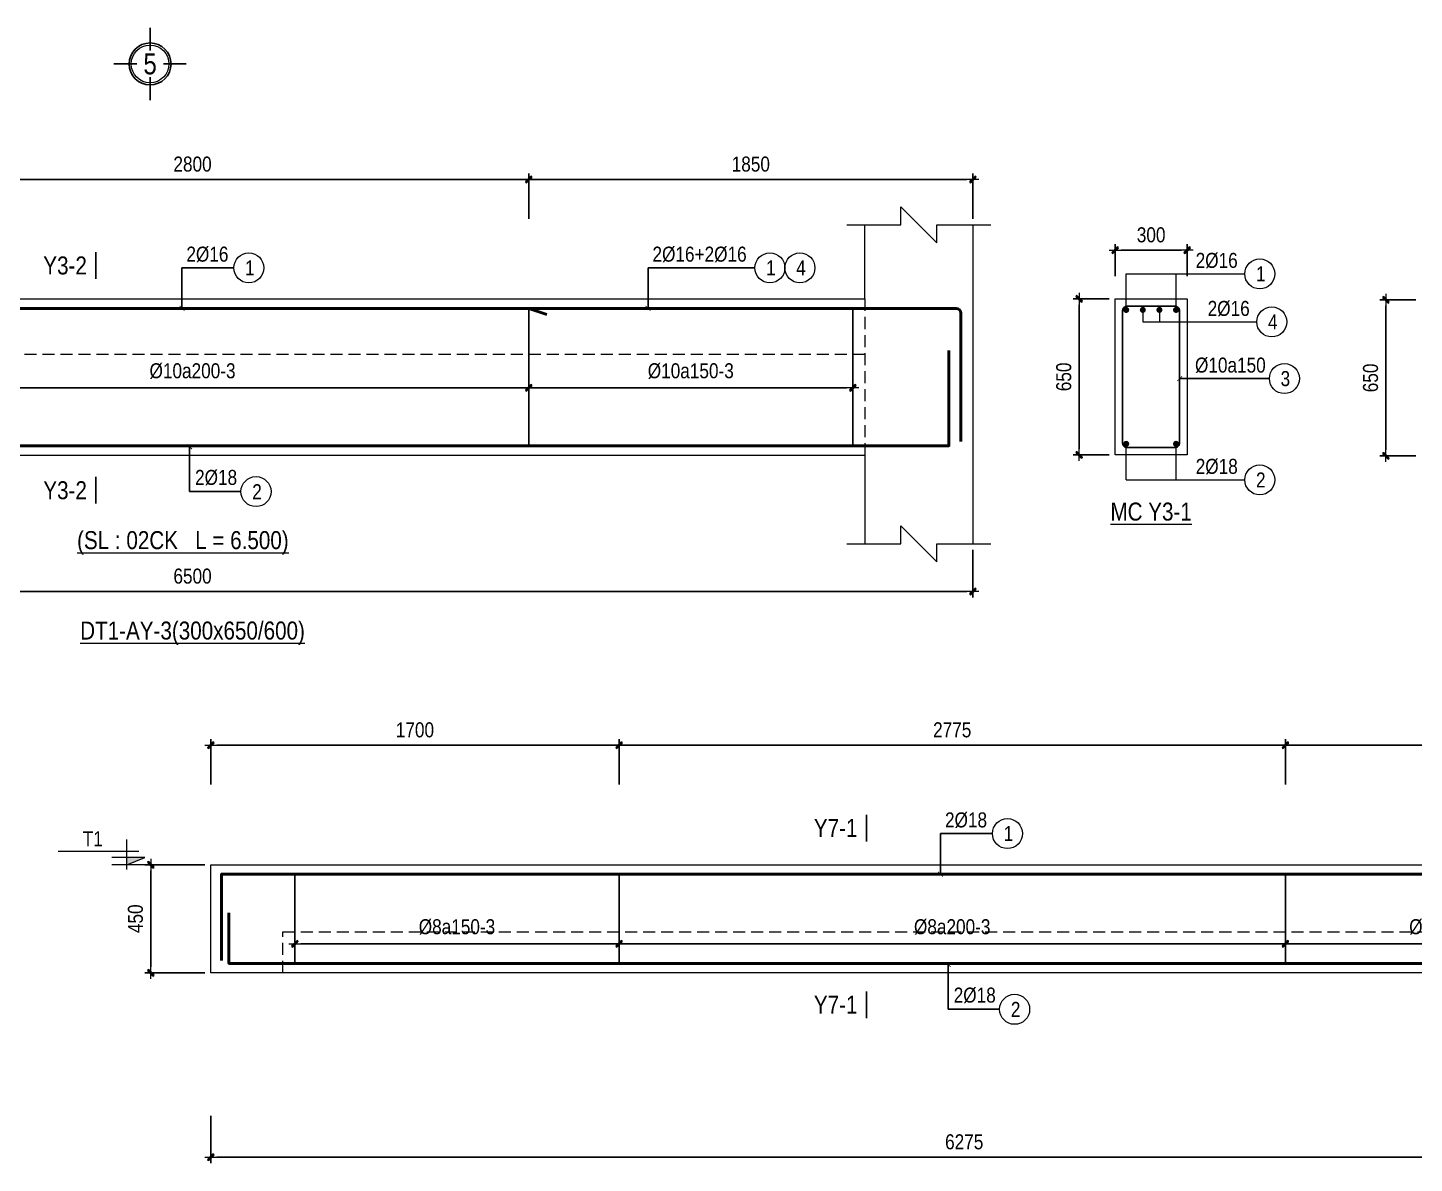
# Model space of a CAD drawing. Header units: millimetres. Extents: x 397144 to 8960116, y 345581 to 674207.
# Drawn here: x 5049979 to 5055754, y 653352 to 658079 of the extents above; entities that cross this region are included whole.
import ezdxf
from ezdxf.enums import TextEntityAlignment as Align
from ezdxf.xclip import XClip

# ---------------------------------------------------------------- set-up
doc = ezdxf.new("R2010")
doc.units = ezdxf.units.MM
doc.header["$XCLIPFRAME"] = 0
doc.header["$PDSIZE"] = -10
doc.linetypes.add('HIDDEN', pattern=[0.375, 0.25, -0.125])
doc.layers.get('0').update_dxf_attribs({"linetype": 'CONTINUOUS'})
doc.layers.get('Defpoints').update_dxf_attribs({"color": 12, "linetype": 'CONTINUOUS'})
for name, color, linetype, lineweight in [('2', 2, 'CONTINUOUS', 20), ('CDAI', 8, 'CONTINUOUS', 30), ('CTHEP', 2, 'CONTINUOUS', 50), ('DBAO', 3, 'CONTINUOUS', 20), ('DGIONG', 4, 'CONTINUOUS', 13), ('KTH', 150, 'CONTINUOUS', 5), ('Net khuat', 8, 'HIDDEN', 13), ('STICK', 1, 'CONTINUOUS', 9), ('TEXT', 7, 'CONTINUOUS', 15)]:
    doc.layers.add(name, color=color, linetype=linetype, lineweight=lineweight)
doc.layers.add('8', color=8, linetype='CONTINUOUS')
doc.layers.add('HATCH', color=7, linetype='CONTINUOUS', lineweight=5, true_color=0x2491ff)
doc.styles.add('HELVECONDENSE', font='VHELVCN_0.TTF')
doc.styles.add('Star-HelCon', font='VHELVCN_0.TTF')
doc.styles.add('TTP-HelCon', font='VHELVCN_0.TTF')
doc.styles.add('VNI-HELVE-CONDENSE', font='VHELVCN_0.TTF')
doc.dimstyles.new('kc-25', dxfattribs={"dimtxt": 62.5, "dimasz": 20, "dimexe": 20, "dimexo": 50, "dimgap": 25, "dimtad": 3, "dimdec": 0, "dimzin": 0, "dimdsep": 46, "dimtxsty": 'VNI-HELVE-CONDENSE', "dimblk": 'DIM', "dimcen": 2.5, "dimclrd": 256, "dimclre": 154, "dimclrt": 7, "dimaunit": 1, "dimadec": 0, "dimazin": 0, "dimtfac": 1, "dimtdec": 0, "dimtix": 1, "dimtmove": 0, "dimatfit": 3, "dimldrblk": 'DOT', "dimfxl": 1, "dimtolj": 1, "dimtzin": 0, "dimarcsym": 0})
doc.dimstyles.new('TTP-25', dxfattribs={"dimscale": 25, "dimtxt": 2.5, "dimasz": 1, "dimexe": 1, "dimexo": 1, "dimgap": 0.09, "dimtad": 0, "dimdec": 4, "dimrnd": 5, "dimzin": 9, "dimdsep": 46, "dimtxsty": 'TTP-HelCon', "dimblk": 'Stick1', "dimcen": 0.09, "dimdle": 1.5, "dimclrd": 256, "dimclre": 256, "dimclrt": 7, "dimadec": 0, "dimazin": 0, "dimtfac": 1, "dimtdec": 4, "dimtmove": 0, "dimatfit": 3, "dimldrblk": '_ArchTick1', "dimfxl": 1, "dimtvp": 1, "dimtolj": 1, "dimtzin": 0, "dimarcsym": 0})

# ---------------------------------------------------------------- blocks, each defined once
blk = doc.blocks.new('DIM')
h = blk.add_hatch(color=1)
h.paths.add_polyline_path([(0.49, 0.29, 1), (0.29, 0.49), (-0.19, 0), (0.19, 0)])
h.paths.add_polyline_path([(0.19, 0), (-0.19, 0), (-0.49, -0.29, 1), (-0.29, -0.49)])
at = {"color": 9}
for p, q in [((-0.19, 0), (-1.5, 0)), ((0.19, 0), (1.5, 0))]:
    blk.add_line(p, q, dxfattribs=at)
at = {"color": 1}
for p, q in [((-0.49, -0.29), (0.29, 0.49)), ((-0.29, -0.49), (0.49, 0.29)), ((-0.19, 0), (0.19, 0))]:
    blk.add_line(p, q, dxfattribs=at)
blk.add_arc((-0.39, -0.39), 0.138, 135, 315, dxfattribs=at)
blk = doc.blocks.new('Stick1')
at = {"layer": 'STICK'}
h = blk.add_hatch(color=256, dxfattribs=at)
edge = h.paths.add_edge_path()
edge.add_line((0.3, 0.5), (-0.5, -0.3))
edge.add_arc((-0.4, -0.4), 0.141, 135, 315)
edge.add_line((-0.3, -0.5), (0.5, 0.3))
edge.add_arc((0.4, 0.4), 0.141, 315, 495)
blk.add_line((1, 0), (-1, 0), dxfattribs=at)
blk.add_lwpolyline([(0.3, 0.5), (-0.5, -0.3, 1), (-0.3, -0.5), (0.5, 0.3, 1), (0.3, 0.5, 1)], format="xyb", dxfattribs=at)
blk = doc.blocks.new('*D119')
at = {"layer": 'Defpoints', "color": 0, "transparency": 16777216}
for p in [(5047415.7, 655930.1), (5053915.7, 655930.1), (5047415.7, 655732.1)]:
    blk.add_point(p, dxfattribs=at)
at = {"layer": 'KTH', "lineweight": -2, "transparency": 16777216}
for p, q in [((5047415.7, 655905.1), (5047415.7, 655707.1)), ((5053915.7, 655905.1), (5053915.7, 655707.1)), ((5053890.7, 655732.1), (5047440.7, 655732.1))]:
    blk.add_line(p, q, dxfattribs=at)
at = {"layer": 'KTH', "lineweight": -2, "transparency": 16777216, "xscale": 25, "yscale": 25, "zscale": 25, "rotation": 180}
blk.add_blockref('Stick1', (5047415.7, 655732.1), dxfattribs=at)
at = {"layer": 'KTH', "lineweight": -2, "transparency": 16777216, "xscale": 25, "yscale": 25, "zscale": 25}
blk.add_blockref('Stick1', (5053915.7, 655732.1), dxfattribs=at)
at = {"layer": 'KTH', "color": 7, "transparency": 16777216, "insert": (5050665.7, 655795.9), "char_height": 62.5, "attachment_point": 5, "style": 'TTP-HelCon'}
blk.add_mtext('\\A1;6500', dxfattribs=at)
blk = doc.blocks.new('_ArchTick1')
at = {"color": 0, "const_width": 3.81}
blk.add_lwpolyline([(-12.7, -12.7), (12.7, 12.7)], dxfattribs=at)
blk = doc.blocks.new('*D120')
at = {"layer": 'Defpoints', "color": 0, "transparency": 16777216}
for p in [(5052065.7, 657447.5), (5049265.7, 657258.5), (5052065.7, 657258.5)]:
    blk.add_point(p, dxfattribs=at)
at = {"layer": 'KTH', "lineweight": -2, "transparency": 16777216}
for p, q in [((5049265.7, 657283.5), (5049265.7, 657472.5)), ((5049290.7, 657447.5), (5052040.7, 657447.5)), ((5052065.7, 657283.5), (5052065.7, 657472.5))]:
    blk.add_line(p, q, dxfattribs=at)
at = {"layer": 'KTH', "lineweight": -2, "transparency": 16777216, "xscale": 25, "yscale": 25, "zscale": 25, "rotation": 180}
blk.add_blockref('Stick1', (5049265.7, 657447.5), dxfattribs=at)
at = {"layer": 'KTH', "lineweight": -2, "transparency": 16777216, "xscale": 25, "yscale": 25, "zscale": 25}
blk.add_blockref('Stick1', (5052065.7, 657447.5), dxfattribs=at)
at = {"layer": 'KTH', "color": 7, "transparency": 16777216, "insert": (5050665.7, 657511.3), "char_height": 62.5, "attachment_point": 5, "style": 'TTP-HelCon'}
blk.add_mtext('\\A1;2800', dxfattribs=at)
blk = doc.blocks.new('*D121')
at = {"layer": 'Defpoints', "color": 0, "transparency": 16777216}
for p in [(5053915.7, 657447.5), (5052065.7, 657258.5), (5053915.7, 657258.5)]:
    blk.add_point(p, dxfattribs=at)
at = {"layer": 'KTH', "lineweight": -2, "transparency": 16777216}
for p, q in [((5052065.7, 657283.5), (5052065.7, 657472.5)), ((5052090.7, 657447.5), (5053890.7, 657447.5)), ((5053915.7, 657283.5), (5053915.7, 657472.5))]:
    blk.add_line(p, q, dxfattribs=at)
at = {"layer": 'KTH', "lineweight": -2, "transparency": 16777216, "xscale": 25, "yscale": 25, "zscale": 25, "rotation": 180}
blk.add_blockref('Stick1', (5052065.7, 657447.5), dxfattribs=at)
at = {"layer": 'KTH', "lineweight": -2, "transparency": 16777216, "xscale": 25, "yscale": 25, "zscale": 25}
blk.add_blockref('Stick1', (5053915.7, 657447.5), dxfattribs=at)
at = {"layer": 'KTH', "color": 7, "transparency": 16777216, "insert": (5052990.7, 657511.3), "char_height": 62.5, "attachment_point": 5, "style": 'TTP-HelCon'}
blk.add_mtext('\\A1;1850', dxfattribs=at)
blk = doc.blocks.new('*D123')
at = {"layer": 'Defpoints', "color": 0, "transparency": 16777216}
for p in [(5049265.7, 656720.1), (5052065.7, 656720.1), (5049265.7, 656580)]:
    blk.add_point(p, dxfattribs=at)
at = {"layer": 'KTH', "lineweight": -2, "transparency": 16777216}
for p, q in [((5049265.7, 656695.1), (5049265.7, 656555)), ((5052065.7, 656695.1), (5052065.7, 656555)), ((5052040.7, 656580), (5049290.7, 656580))]:
    blk.add_line(p, q, dxfattribs=at)
at = {"layer": 'KTH', "lineweight": -2, "transparency": 16777216, "xscale": 25, "yscale": 25, "zscale": 25, "rotation": 180}
blk.add_blockref('Stick1', (5049265.7, 656580), dxfattribs=at)
at = {"layer": 'KTH', "lineweight": -2, "transparency": 16777216, "xscale": 25, "yscale": 25, "zscale": 25}
blk.add_blockref('Stick1', (5052065.7, 656580), dxfattribs=at)
at = {"layer": 'KTH', "color": 7, "transparency": 16777216, "insert": (5050665.7, 656650), "char_height": 62.5, "attachment_point": 5, "style": 'TTP-HelCon'}
blk.add_mtext('\\A1;Þ10a200-3', dxfattribs=at)
blk = doc.blocks.new('*D124')
at = {"layer": 'Defpoints', "color": 0, "transparency": 16777216}
for p in [(5052065.7, 656720.1), (5053415.7, 656720.1), (5052065.7, 656580)]:
    blk.add_point(p, dxfattribs=at)
at = {"layer": 'KTH', "lineweight": -2, "transparency": 16777216}
for p, q in [((5052065.7, 656695.1), (5052065.7, 656555)), ((5053415.7, 656695.1), (5053415.7, 656555)), ((5053390.7, 656580), (5052090.7, 656580))]:
    blk.add_line(p, q, dxfattribs=at)
at = {"layer": 'KTH', "lineweight": -2, "transparency": 16777216, "xscale": 25, "yscale": 25, "zscale": 25, "rotation": 180}
blk.add_blockref('Stick1', (5052065.7, 656580), dxfattribs=at)
at = {"layer": 'KTH', "lineweight": -2, "transparency": 16777216, "xscale": 25, "yscale": 25, "zscale": 25}
blk.add_blockref('Stick1', (5053415.7, 656580), dxfattribs=at)
at = {"layer": 'KTH', "color": 7, "transparency": 16777216, "insert": (5052740.7, 656650), "char_height": 62.5, "attachment_point": 5, "style": 'TTP-HelCon'}
blk.add_mtext('\\A1;Þ10a150-3', dxfattribs=at)
blk = doc.blocks.new('dau truc')
blk.add_circle((0, 0), 180)
at = {"layer": '8'}
for p, q in [((0, 127), (0, 345)), ((-127, 0), (-345, 0)), ((345, 0), (127, 0)), ((0, -345), (0, -127))]:
    blk.add_line(p, q, dxfattribs=at)
blk.add_circle((0, 0), 200, dxfattribs=at)
at = {"layer": 'TEXT', "style": 'HELVECONDENSE'}
blk.add_attdef('A', text='', height=233, dxfattribs=at).set_placement((0, 0), align=Align.MIDDLE)
blk = doc.blocks.new('*D162')
at = {"layer": 'Defpoints', "color": 0, "transparency": 16777216}
for p in [(5050741.9, 655092), (5050741.9, 654903), (5052441.9, 654903)]:
    blk.add_point(p, dxfattribs=at)
at = {"layer": 'KTH', "lineweight": -2, "transparency": 16777216}
for p, q in [((5050741.9, 654928), (5050741.9, 655117)), ((5052441.9, 654928), (5052441.9, 655117)), ((5052416.9, 655092), (5050766.9, 655092))]:
    blk.add_line(p, q, dxfattribs=at)
at = {"layer": 'KTH', "lineweight": -2, "transparency": 16777216, "xscale": 25, "yscale": 25, "zscale": 25, "rotation": 180}
blk.add_blockref('Stick1', (5050741.9, 655092), dxfattribs=at)
at = {"layer": 'KTH', "lineweight": -2, "transparency": 16777216, "xscale": 25, "yscale": 25, "zscale": 25}
blk.add_blockref('Stick1', (5052441.9, 655092), dxfattribs=at)
at = {"layer": 'KTH', "color": 7, "transparency": 16777216, "insert": (5051591.9, 655155.8), "char_height": 62.5, "attachment_point": 5, "style": 'TTP-HelCon'}
blk.add_mtext('\\A1;1700', dxfattribs=at)
blk = doc.blocks.new('*D163')
at = {"layer": 'Defpoints', "color": 0, "transparency": 16777216}
for p in [(5050741.9, 654594.6), (5050491.9, 654144.6), (5050741.9, 654144.6)]:
    blk.add_point(p, dxfattribs=at)
at = {"layer": 'KTH', "lineweight": -2, "transparency": 16777216}
for p, q in [((5050716.9, 654594.6), (5050466.9, 654594.6)), ((5050491.9, 654569.6), (5050491.9, 654169.6)), ((5050716.9, 654144.6), (5050466.9, 654144.6))]:
    blk.add_line(p, q, dxfattribs=at)
at = {"layer": 'KTH', "lineweight": -2, "transparency": 16777216, "xscale": 25, "yscale": 25, "zscale": 25}
for p, rotation in [((5050491.9, 654594.6), 90), ((5050491.9, 654144.6), 270)]:
    blk.add_blockref('Stick1', p, dxfattribs=dict(at, rotation=rotation))
at = {"layer": 'KTH', "color": 7, "transparency": 16777216, "insert": (5050428.1, 654369.6), "char_height": 62.5, "attachment_point": 5, "rotation": 90, "style": 'TTP-HelCon'}
blk.add_mtext('\\A1;450', dxfattribs=at)
blk = doc.blocks.new('CODE')
at = {"layer": 'DBAO'}
for p, q in [((-62.5, -20), (-62.5, 105)), ((-62.5, 0), (-137.5, 30)), ((-137.5, 30), (0, 30)), ((-137.5, 0), (0, 0)), ((-112.5, 55), (223.6, 55))]:
    blk.add_line(p, q, dxfattribs=at)
at = {"layer": 'HATCH', "color": 1}
blk.add_solid([(-62.5, 0), (-137.5, 30), (-62.5, 30)], dxfattribs=at)
blk = doc.blocks.new('*D164')
at = {"layer": 'Defpoints', "color": 0, "transparency": 16777216}
for p in [(5050741.9, 653574.6), (5057016.9, 653574.6), (5050741.9, 653376.6)]:
    blk.add_point(p, dxfattribs=at)
at = {"layer": 'KTH', "lineweight": -2, "transparency": 16777216}
for p, q in [((5050741.9, 653549.6), (5050741.9, 653351.6)), ((5057016.9, 653549.6), (5057016.9, 653351.6)), ((5056991.9, 653376.6), (5050766.9, 653376.6))]:
    blk.add_line(p, q, dxfattribs=at)
at = {"layer": 'KTH', "lineweight": -2, "transparency": 16777216, "xscale": 25, "yscale": 25, "zscale": 25, "rotation": 180}
blk.add_blockref('Stick1', (5050741.9, 653376.6), dxfattribs=at)
at = {"layer": 'KTH', "lineweight": -2, "transparency": 16777216, "xscale": 25, "yscale": 25, "zscale": 25}
blk.add_blockref('Stick1', (5057016.9, 653376.6), dxfattribs=at)
at = {"layer": 'KTH', "color": 7, "transparency": 16777216, "insert": (5053879.4, 653440.5), "char_height": 62.5, "attachment_point": 5, "style": 'TTP-HelCon'}
blk.add_mtext('\\A1;6275', dxfattribs=at)
blk = doc.blocks.new('*D165')
at = {"layer": 'Defpoints', "color": 0, "transparency": 16777216}
for p in [(5055216.9, 655092), (5052441.9, 654903), (5055216.9, 654903)]:
    blk.add_point(p, dxfattribs=at)
at = {"layer": 'KTH', "lineweight": -2, "transparency": 16777216}
for p, q in [((5052441.9, 654928), (5052441.9, 655117)), ((5055216.9, 654928), (5055216.9, 655117)), ((5052466.9, 655092), (5055191.9, 655092))]:
    blk.add_line(p, q, dxfattribs=at)
at = {"layer": 'KTH', "lineweight": -2, "transparency": 16777216, "xscale": 25, "yscale": 25, "zscale": 25, "rotation": 180}
blk.add_blockref('Stick1', (5052441.9, 655092), dxfattribs=at)
at = {"layer": 'KTH', "lineweight": -2, "transparency": 16777216, "xscale": 25, "yscale": 25, "zscale": 25}
blk.add_blockref('Stick1', (5055216.9, 655092), dxfattribs=at)
at = {"layer": 'KTH', "color": 7, "transparency": 16777216, "insert": (5053829.4, 655155.8), "char_height": 62.5, "attachment_point": 5, "style": 'TTP-HelCon'}
blk.add_mtext('\\A1;2775', dxfattribs=at)
blk = doc.blocks.new('*D166')
at = {"layer": 'Defpoints', "color": 0, "transparency": 16777216}
for p in [(5057016.9, 655092), (5055216.9, 654903), (5057016.9, 654903)]:
    blk.add_point(p, dxfattribs=at)
at = {"layer": 'KTH', "lineweight": -2, "transparency": 16777216}
for p, q in [((5055216.9, 654928), (5055216.9, 655117)), ((5057016.9, 654928), (5057016.9, 655117)), ((5055241.9, 655092), (5056991.9, 655092))]:
    blk.add_line(p, q, dxfattribs=at)
at = {"layer": 'KTH', "lineweight": -2, "transparency": 16777216, "xscale": 25, "yscale": 25, "zscale": 25, "rotation": 180}
blk.add_blockref('Stick1', (5055216.9, 655092), dxfattribs=at)
at = {"layer": 'KTH', "lineweight": -2, "transparency": 16777216, "xscale": 25, "yscale": 25, "zscale": 25}
blk.add_blockref('Stick1', (5057016.9, 655092), dxfattribs=at)
at = {"layer": 'KTH', "color": 7, "transparency": 16777216, "insert": (5056116.9, 655155.8), "char_height": 62.5, "attachment_point": 5, "style": 'TTP-HelCon'}
blk.add_mtext('\\A1;1800', dxfattribs=at)
blk = doc.blocks.new('*D167')
at = {"layer": 'Defpoints', "color": 0, "transparency": 16777216}
for p in [(5051091.9, 654405.4), (5052441.9, 654405.4), (5052441.9, 654265.4)]:
    blk.add_point(p, dxfattribs=at)
at = {"layer": 'KTH', "lineweight": -2, "transparency": 16777216}
for p, q in [((5051091.9, 654380.4), (5051091.9, 654240.4)), ((5052441.9, 654380.4), (5052441.9, 654240.4)), ((5051116.9, 654265.4), (5052416.9, 654265.4))]:
    blk.add_line(p, q, dxfattribs=at)
at = {"layer": 'KTH', "lineweight": -2, "transparency": 16777216, "xscale": 25, "yscale": 25, "zscale": 25, "rotation": 180}
blk.add_blockref('Stick1', (5051091.9, 654265.4), dxfattribs=at)
at = {"layer": 'KTH', "lineweight": -2, "transparency": 16777216, "xscale": 25, "yscale": 25, "zscale": 25}
blk.add_blockref('Stick1', (5052441.9, 654265.4), dxfattribs=at)
at = {"layer": 'KTH', "color": 7, "transparency": 16777216, "insert": (5051766.9, 654335.3), "char_height": 62.5, "attachment_point": 5, "style": 'TTP-HelCon'}
blk.add_mtext('\\A1;Þ8a150-3', dxfattribs=at)
blk = doc.blocks.new('*D168')
at = {"layer": 'Defpoints', "color": 0, "transparency": 16777216}
for p in [(5052441.9, 654405.4), (5055216.9, 654405.4), (5052441.9, 654265.4)]:
    blk.add_point(p, dxfattribs=at)
at = {"layer": 'KTH', "lineweight": -2, "transparency": 16777216}
for p, q in [((5052441.9, 654380.4), (5052441.9, 654240.4)), ((5055216.9, 654380.4), (5055216.9, 654240.4)), ((5055191.9, 654265.4), (5052466.9, 654265.4))]:
    blk.add_line(p, q, dxfattribs=at)
at = {"layer": 'KTH', "lineweight": -2, "transparency": 16777216, "xscale": 25, "yscale": 25, "zscale": 25, "rotation": 180}
blk.add_blockref('Stick1', (5052441.9, 654265.4), dxfattribs=at)
at = {"layer": 'KTH', "lineweight": -2, "transparency": 16777216, "xscale": 25, "yscale": 25, "zscale": 25}
blk.add_blockref('Stick1', (5055216.9, 654265.4), dxfattribs=at)
at = {"layer": 'KTH', "color": 7, "transparency": 16777216, "insert": (5053829.4, 654335.3), "char_height": 62.5, "attachment_point": 5, "style": 'TTP-HelCon'}
blk.add_mtext('\\A1;Þ8a200-3', dxfattribs=at)
blk = doc.blocks.new('*D169')
at = {"layer": 'Defpoints', "color": 0, "transparency": 16777216}
for p in [(5055216.9, 654405.4), (5056566.9, 654405.4), (5055216.9, 654265.4)]:
    blk.add_point(p, dxfattribs=at)
at = {"layer": 'KTH', "lineweight": -2, "transparency": 16777216}
for p, q in [((5055216.9, 654380.4), (5055216.9, 654240.4)), ((5056566.9, 654380.4), (5056566.9, 654240.4)), ((5056541.9, 654265.4), (5055241.9, 654265.4))]:
    blk.add_line(p, q, dxfattribs=at)
at = {"layer": 'KTH', "lineweight": -2, "transparency": 16777216, "xscale": 25, "yscale": 25, "zscale": 25, "rotation": 180}
blk.add_blockref('Stick1', (5055216.9, 654265.4), dxfattribs=at)
at = {"layer": 'KTH', "lineweight": -2, "transparency": 16777216, "xscale": 25, "yscale": 25, "zscale": 25}
blk.add_blockref('Stick1', (5056566.9, 654265.4), dxfattribs=at)
at = {"layer": 'KTH', "color": 7, "transparency": 16777216, "insert": (5055891.9, 654335.3), "char_height": 62.5, "attachment_point": 5, "style": 'TTP-HelCon'}
blk.add_mtext('\\A1;Þ8a150-3', dxfattribs=at)
blk = doc.blocks.new('MC')
at = {"layer": 'CTHEP', "const_width": 10}
blk.add_lwpolyline([(0, 150), (0, 0)], dxfattribs=at)
at = {"layer": 'TEXT', "style": 'TTP-HelCon'}
blk.add_attdef('A', text='', height=100, dxfattribs=at).set_placement((-50, 25.5), align=Align.RIGHT)
blk = doc.blocks.new('*D236')
at = {"layer": 'Defpoints', "color": 0, "ltscale": 500, "transparency": 16777216}
for p in [(5054507.9, 657153), (5054507.9, 657019.8), (5054807.9, 657019.8)]:
    blk.add_point(p, dxfattribs=at)
at = {"layer": 'KTH', "lineweight": -2, "ltscale": 500, "transparency": 16777216}
for p, q in [((5054507.9, 657044.8), (5054507.9, 657178)), ((5054782.9, 657153), (5054532.9, 657153)), ((5054807.9, 657044.8), (5054807.9, 657178))]:
    blk.add_line(p, q, dxfattribs=at)
at = {"layer": 'KTH', "lineweight": -2, "ltscale": 500, "transparency": 16777216, "xscale": 25, "yscale": 25, "zscale": 25, "rotation": 180}
blk.add_blockref('Stick1', (5054507.9, 657153), dxfattribs=at)
at = {"layer": 'KTH', "lineweight": -2, "ltscale": 500, "transparency": 16777216, "xscale": 25, "yscale": 25, "zscale": 25}
blk.add_blockref('Stick1', (5054807.9, 657153), dxfattribs=at)
at = {"layer": 'KTH', "color": 7, "ltscale": 500, "transparency": 16777216, "insert": (5054657.9, 657216.8), "char_height": 62.5, "attachment_point": 5, "style": 'TTP-HelCon'}
blk.add_mtext('\\A1;300', dxfattribs=at)
blk = doc.blocks.new('*D237')
at = {"layer": 'Defpoints', "color": 0, "ltscale": 500, "transparency": 16777216}
for p in [(5054507.9, 656950.7), (5054358, 656300.7), (5054507.9, 656300.7)]:
    blk.add_point(p, dxfattribs=at)
at = {"layer": 'KTH', "lineweight": -2, "ltscale": 500, "transparency": 16777216}
for p, q in [((5054482.9, 656950.7), (5054333, 656950.7)), ((5054358, 656925.7), (5054358, 656325.7)), ((5054482.9, 656300.7), (5054333, 656300.7))]:
    blk.add_line(p, q, dxfattribs=at)
at = {"layer": 'KTH', "lineweight": -2, "ltscale": 500, "transparency": 16777216, "xscale": 25, "yscale": 25, "zscale": 25}
for p, rotation in [((5054358, 656950.7), 90), ((5054358, 656300.7), 270)]:
    blk.add_blockref('Stick1', p, dxfattribs=dict(at, rotation=rotation))
at = {"layer": 'KTH', "color": 7, "ltscale": 500, "transparency": 16777216, "insert": (5054294.2, 656625.7), "char_height": 62.5, "attachment_point": 5, "rotation": 90, "style": 'TTP-HelCon'}
blk.add_mtext('\\A1;650', dxfattribs=at)
blk = doc.blocks.new('*D239')
at = {"layer": 'Defpoints', "color": 0, "ltscale": 500, "transparency": 16777216}
for p in [(5055785.6, 656946.4), (5055635.7, 656296.4), (5055785.6, 656296.4)]:
    blk.add_point(p, dxfattribs=at)
at = {"layer": 'KTH', "lineweight": -2, "ltscale": 500, "transparency": 16777216}
for p, q in [((5055760.6, 656946.4), (5055610.7, 656946.4)), ((5055635.7, 656921.4), (5055635.7, 656321.4)), ((5055760.6, 656296.4), (5055610.7, 656296.4))]:
    blk.add_line(p, q, dxfattribs=at)
at = {"layer": 'KTH', "lineweight": -2, "ltscale": 500, "transparency": 16777216, "xscale": 25, "yscale": 25, "zscale": 25}
for p, rotation in [((5055635.7, 656946.4), 90), ((5055635.7, 656296.4), 270)]:
    blk.add_blockref('Stick1', p, dxfattribs=dict(at, rotation=rotation))
at = {"layer": 'KTH', "color": 7, "ltscale": 500, "transparency": 16777216, "insert": (5055571.9, 656621.4), "char_height": 62.5, "attachment_point": 5, "rotation": 90, "style": 'TTP-HelCon'}
blk.add_mtext('\\A1;650', dxfattribs=at)
blk = doc.blocks.new('AX-39')
at = {"layer": 'CTHEP'}
blk.add_line((5210975.04145, 681013.42943), (5247672.67727, 681013.45884), dxfattribs=at)
blk.add_lwpolyline([(5210787.11638, 680705.47081), (5210787.11638, 681304.42943, -0.414213562), (5210807.11638, 681324.42943), (5247822.11639, 681324.37324, -0.414213562), (5247842.11639, 681304.37324), (5247842.11639, 680698.9725)], format="xyb", dxfattribs=at)
blk.add_lwpolyline([(5210824.90854, 681240.70867), (5210824.90854, 680702.42943), (5247796.89795, 680702.42746), (5247796.89795, 681150.21806)], dxfattribs=at)
at = {"layer": 'DBAO'}
blk.add_line((5247892.11639, 681363.14963), (5210742.11638, 681363.43576), dxfattribs=at)

msp = doc.modelspace()

# ---------------------------------------------------------------- linework, layer by layer
at = {"layer": 'CDAI', "ltscale": 52.5}
for p, q in [((5052065.71552, 656915.06127), (5052065.71552, 656335.06127)), ((5053415.71552, 656915.06127), (5053415.71552, 656335.06127)), ((5051091.92071, 654559.61511), (5051091.92071, 654179.61511)), ((5052441.92071, 654559.61511), (5052441.92071, 654179.61511)), ((5055216.92072, 654559.61511), (5055216.92072, 654179.61511))]:
    msp.add_line(p, q, dxfattribs=at)
at = {"layer": 'CDAI'}
msp.add_lwpolyline([(5054557.87471, 656919.49445), (5054757.87471, 656919.49445, -0.4142135624), (5054776.62471, 656900.74445), (5054776.62471, 656350.74445, -0.4142135624), (5054757.87471, 656331.99445), (5054557.87471, 656331.99445, -0.4142135624), (5054539.12471, 656350.74445), (5054539.12471, 656900.74445, -0.4142135624)], format="xyb", close=True, dxfattribs=at)
at = {"layer": 'CTHEP'}
for p, q in [((5052065.71552, 656911.06127), (5052140.71552, 656886.06127)), ((5050786.92071, 654208.61511), (5050786.92071, 654233.61511))]:
    msp.add_line(p, q, dxfattribs=at)
msp.add_lwpolyline([(5047460.71552, 656355.32716), (5047460.71552, 656891.06127, -0.414213562), (5047480.71552, 656911.06127), (5053845.71552, 656911.06127, -0.414213562), (5053865.71552, 656891.06127), (5053865.71552, 656356.61416)], format="xyb", dxfattribs=at)
at = {"layer": 'CTHEP', "const_width": 12.5}
for points in [[(5054547.87471, 656904.49445, 1), (5054560.37471, 656904.49445, 1)], [(5054617.04137, 656904.49445, 1), (5054629.54137, 656904.49445, 1)], [(5054686.20804, 656904.49445, 1), (5054698.70804, 656904.49445, 1)], [(5054755.37471, 656904.49445, 1), (5054767.87471, 656904.49445, 1)], [(5054547.87471, 656346.99445, 1), (5054560.37471, 656346.99445, 1)], [(5054755.37471, 656346.99445, 1), (5054767.87471, 656346.99445, 1)]]:
    msp.add_lwpolyline(points, format="xyb", close=True, dxfattribs=at)
at = {"layer": 'CTHEP'}
for points in [[(5047515.71552, 656737.84435), (5047515.71552, 656339.06127), (5053815.71552, 656339.06127), (5053815.71552, 656735.75888)], [(5050786.92071, 654195.69618), (5050786.92071, 654195.69618), (5050786.92071, 654555.61511), (5056966.92072, 654555.61511), (5056966.92072, 654195.86018), (5056966.92072, 654195.86018)], [(5050816.92071, 654393.65868), (5050816.92071, 654183.61511), (5056916.92072, 654183.61511), (5056916.92072, 654406.82085)]]:
    msp.add_lwpolyline(points, dxfattribs=at)
at = {"layer": 'DBAO'}
for points in [[(5047865.71552, 657258.45561), (5047865.71552, 656950.06127), (5053465.71552, 656950.06127), (5053465.71552, 657258.45561)], [(5053915.71552, 657258.45561), (5053915.71552, 656950.06127), (5053915.71552, 656950.06127), (5053915.71552, 656300.06127), (5053915.71552, 656300.06127), (5053915.71552, 655930.06127)], [(5047865.71552, 655930.06127), (5047865.71552, 656300.06127), (5053465.71552, 656300.06127), (5053465.71552, 655930.06127)], [(5050741.92071, 654594.61511), (5057016.92072, 654594.61511), (5057016.92072, 654594.61511), (5057016.92072, 654144.61511), (5050741.92071, 654144.61511), (5050741.92071, 654144.61511), (5050741.92071, 654594.61511), (5050741.92071, 654594.61511)]]:
    msp.add_lwpolyline(points, dxfattribs=at)
at = {"layer": 'DBAO', "flags": 128}
for points in [[(5054507.87471, 656950.74445), (5054807.87471, 656950.74445)], [(5054807.87471, 656950.74445), (5054807.87471, 656300.74445), (5054507.87471, 656300.74445), (5054507.87471, 656950.74445)]]:
    msp.add_lwpolyline(points, dxfattribs=at)
at = {"layer": 'DGIONG'}
for p, q in [((5054554.12471, 656904.49445), (5054554.12471, 657054.49445)), ((5054554.12471, 657054.49445), (5055047.87471, 657054.49445)), ((5054761.62471, 656904.49445), (5054761.62471, 657054.49445)), ((5054623.29137, 656904.49445), (5054623.29137, 656854.49445)), ((5054692.45804, 656904.49445), (5054692.45804, 656854.49445)), ((5054623.29137, 656854.49445), (5055097.87471, 656854.49445)), ((5054554.12471, 656196.99445), (5054554.12471, 656346.99445)), ((5054761.62471, 656196.99445), (5054761.62471, 656346.99445)), ((5054554.12471, 656196.99445), (5055047.87471, 656196.99445))]:
    msp.add_line(p, q, dxfattribs=at)
for points in [[(5053390.71552, 657258.45561), (5053615.71552, 657258.45561), (5053615.71552, 657333.45561), (5053765.71552, 657183.45561), (5053765.71552, 657258.45561), (5053990.71552, 657258.45561)], [(5053390.71552, 655930.06127), (5053615.71552, 655930.06127), (5053615.71552, 656005.06127), (5053765.71552, 655855.06127), (5053765.71552, 655930.06127), (5053990.71552, 655930.06127)]]:
    msp.add_lwpolyline(points, dxfattribs=at)
for centre in [(5050900.12304, 657079.57038), (5053070.1827, 657079.57038), (5053195.1827, 657079.57038), (5055110.37471, 657054.49445), (5055160.37471, 656854.49445), (5055212.78659, 656618.59649), (5050929.98414, 656148.01701), (5055110.37471, 656196.99445), (5054059.58136, 654724.12422), (5054089.44245, 653992.57085)]:
    msp.add_circle(centre, 62.5, dxfattribs=at)
at = {"layer": 'Net khuat', "ltscale": 200}
for p, q in [((5053465.71552, 656950.06127), (5053465.71552, 656300.06127)), ((5047865.71552, 656720.06127), (5053465.71552, 656720.06127)), ((5051041.92071, 654144.61511), (5051041.92071, 654314.61511)), ((5051041.92071, 654314.61511), (5056616.92072, 654314.61511))]:
    msp.add_line(p, q, dxfattribs=at)

# ---------------------------------------------------------------- block references
at = {"xscale": 0.75, "yscale": 0.75, "zscale": 0.75}
for p, values in [((5050263.18136, 657032.95561), {'A': 'Y3-2'}), ((5050263.18136, 656097.17604), {'A': 'Y3-2'}), ((5053472.42071, 654691.02669), {'A': 'Y7-1'}), ((5053472.42071, 653955.24711), {'A': 'Y7-1'})]:
    msp.add_blockref('MC', p, dxfattribs=at).add_auto_attribs(values)
at = {"layer": '2', "ltscale": 300}
ref = msp.add_blockref('dau truc', (5050488.96119, 657928.49223), dxfattribs=dict(at, xscale=0.4367131292819977, yscale=0.4367131292819977, zscale=0.4367131292819977))
ref.add_attrib('A', '5', dxfattribs={"layer": 'TEXT', "height": 87.5, "style": 'HELVECONDENSE'}).set_placement((5050488.96119, 657928.49223), align=Align.MIDDLE)
at = {"layer": 'DBAO'}
ref = msp.add_blockref('AX-39', (-190774.86637, -25282.96354), dxfattribs=at)
XClip(ref).set_block_clipping_path([(5210327.4512608321, 679652.5114804218), (5227508.8194834329, 682021.5505509712)])
at = {"layer": 'KTH', "linetype": 'Continuous', "xscale": -1}
msp.add_blockref('CODE', (5050329.42071, 654594.61511), dxfattribs=at)

# ---------------------------------------------------------------- texts
at = {"layer": 'TEXT', "style": 'TTP-HelCon'}
for s, p in [('2Þ16', (5050639.99916, 657105.42332)), ('2Þ16+2Þ16', (5052581.18068, 657105.42332)), ('2Þ16', (5054843.33304, 657079.49445)), ('2Þ16', (5054893.33304, 656879.49445)), ('Þ10a150', (5054840.55892, 656643.59649)), ('2Þ18', (5054843.59838, 656221.99445)), ('2Þ18', (5050676.17627, 656175.91407)), ('2Þ18', (5053799.45747, 654749.97717)), ('2Þ18', (5053835.63459, 654020.46791))]:
    msp.add_text(s, height=62.5, dxfattribs=at).set_placement(p)
at = {"layer": 'TEXT', "style": 'Star-HelCon'}
for s, p in [('1', (5050904.28971, 657079.57038)), ('1', (5053074.34937, 657079.57038)), ('4', (5053199.34937, 657079.57038)), ('1', (5055114.54137, 657054.49445)), ('4', (5055164.54137, 656854.49445)), ('3', (5055216.95326, 656618.59649)), ('2', (5055114.54137, 656196.99445)), ('2', (5050934.1508, 656148.01701)), ('1', (5054063.74803, 654724.12422)), ('2', (5054093.60912, 653992.57085))]:
    msp.add_text(s, height=62.5, dxfattribs=at).set_placement(p, align=Align.MIDDLE)
at = {"layer": 'TEXT', "style": 'TTP-HelCon'}
for s, p in [('%%UMC Y3-1', (5054657.87471, 656027.45091)), ('%%U(SL : 02CK   L = 6.500)', (5050625.4406, 655908.50611)), ('%%UDT1-AY-3(300x650/600)', (5050665.71552, 655532.0834))]:
    msp.add_text(s, height=75, dxfattribs=at).set_placement(p, align=Align.CENTER)
msp.add_text('T1    ', height=62.5, dxfattribs=at).set_placement((5050371.68738, 654671.6101), align=Align.RIGHT)

# ---------------------------------------------------------------- dimensions: what is measured, and where the dimension line sits
at = {"layer": 'KTH'}
for base, p1, p2, angle, picture, middle in [((5052065.71552, 657447.45561), (5049265.71552, 657258.45561), (5052065.71552, 657258.45561), 180, '*D120', (5050665.71552, 657511.28894)), ((5053915.71552, 657447.45561), (5052065.71552, 657258.45561), (5053915.71552, 657258.45561), 180, '*D121', (5052990.71552, 657511.28894)), ((5055216.92072, 655092.00945), (5052441.92071, 654903.00945), (5055216.92072, 654903.00945), 180, '*D165', (5053829.42072, 655155.84279)), ((5057016.92072, 655092.00945), (5055216.92072, 654903.00945), (5057016.92072, 654903.00945), 180, '*D166', (5056116.92072, 655155.84279)), ((5050491.92071, 654144.61511), (5050741.92071, 654594.61511), (5050741.92071, 654144.61511), 270, '*D163', (5050428.08738, 654369.61511))]:
    dim = msp.add_linear_dim(base=base, p1=p1, p2=p2, angle=angle, dimstyle='TTP-25', override={"dimtmove": 1}, dxfattribs=at)
    dim.commit()
    dim.dimension.update_dxf_attribs({"geometry": picture, "text_midpoint": middle})
at = {"layer": 'KTH', "ltscale": 500}
dim = msp.add_linear_dim(base=(5054507.87471, 657152.99445), p1=(5054807.87471, 657019.7564), p2=(5054507.87471, 657019.7564), dimstyle='TTP-25', override={"dimtxsty": 'TTP-HelCon'}, dxfattribs=at)
dim.commit()
dim.dimension.update_dxf_attribs({"geometry": '*D236', "text_midpoint": (5054657.87471, 657216.82778)})
for base, p1, p2, picture, middle in [((5054358.04189, 656300.74445), (5054507.87471, 656950.74445), (5054507.87471, 656300.74445), '*D237', (5054294.20856, 656625.74445)), ((5055635.72125, 656296.43719), (5055785.55406, 656946.43719), (5055785.55406, 656296.43719), '*D239', (5055571.88791, 656621.43719))]:
    dim = msp.add_linear_dim(base=base, p1=p1, p2=p2, angle=90, dimstyle='TTP-25', override={"dimtxsty": 'TTP-HelCon'}, dxfattribs=at)
    dim.commit()
    dim.dimension.update_dxf_attribs({"geometry": picture, "text_midpoint": middle})
at = {"layer": 'KTH'}
for base, p1, p2, text, picture, middle in [((5049265.71552, 656580.04809), (5052065.71552, 656720.06127), (5049265.71552, 656720.06127), 'Þ10a200-3', '*D123', (5050665.71552, 656649.96476)), ((5052065.71552, 656580.04809), (5053415.71552, 656720.06127), (5052065.71552, 656720.06127), 'Þ10a150-3', '*D124', (5052740.71552, 656649.96476)), ((5052441.92071, 654265.42441), (5055216.92072, 654405.43759), (5052441.92071, 654405.43759), 'Þ8a200-3', '*D168', (5053829.42072, 654335.34108)), ((5055216.92072, 654265.42441), (5056566.92072, 654405.43759), (5055216.92072, 654405.43759), 'Þ8a150-3', '*D169', (5055891.92072, 654335.34108))]:
    dim = msp.add_linear_dim(base=base, p1=p1, p2=p2, angle=180, text=text, dimstyle='TTP-25', override={"dimtmove": 1}, dxfattribs=at)
    dim.commit()
    dim.dimension.update_dxf_attribs({"geometry": picture, "text_midpoint": middle})
for base, p1, p2, picture, middle in [((5047415.71552, 655732.0834), (5053915.71552, 655930.06127), (5047415.71552, 655930.06127), '*D119', (5050665.71552, 655795.91673)), ((5050741.92071, 655092.00945), (5052441.92071, 654903.00945), (5050741.92071, 654903.00945), '*D162', (5051591.92071, 655155.84279)), ((5050741.92071, 653376.63724), (5057016.92072, 653574.61511), (5050741.92071, 653574.61511), '*D164', (5053879.42072, 653440.47058))]:
    dim = msp.add_linear_dim(base=base, p1=p1, p2=p2, dimstyle='TTP-25', override={"dimtmove": 1}, dxfattribs=at)
    dim.commit()
    dim.dimension.update_dxf_attribs({"geometry": picture, "text_midpoint": middle})
dim = msp.add_linear_dim(base=(5052441.92071, 654265.42441), p1=(5051091.92071, 654405.43759), p2=(5052441.92071, 654405.43759), text='Þ8a150-3', dimstyle='TTP-25', override={"dimtmove": 1}, dxfattribs=at)
dim.commit()
dim.dimension.update_dxf_attribs({"geometry": '*D167', "text_midpoint": (5051766.92071, 654335.34108)})

# ---------------------------------------------------------------- leaders
at = {"layer": 'DGIONG'}
for points in [[(5050621.48739, 656911.06127), (5050621.48712, 657079.57038), (5050837.62304, 657079.57038)], [(5052562.66891, 656911.06127), (5052562.66865, 657079.57038), (5053007.6827, 657079.57038)], [(5054776.62471, 656618.59649), (5055150.28659, 656618.59649)], [(5050653.1645, 656335.06127), (5050653.16424, 656148.01701), (5050867.48414, 656148.01701)], [(5053780.9457, 654555.61511), (5053780.94544, 654724.12422), (5053997.08136, 654724.12422)], [(5053812.62282, 654179.61511), (5053812.62256, 653992.57085), (5054026.94245, 653992.57085)]]:
    msp.add_leader(points, dimstyle='kc-25', override={"dimtad": 0, "dimldrblk": 'ArchTick', "dimfxl": 100, "dimarcsym": 1}, dxfattribs=at)

doc.saveas('drawing.dxf')
